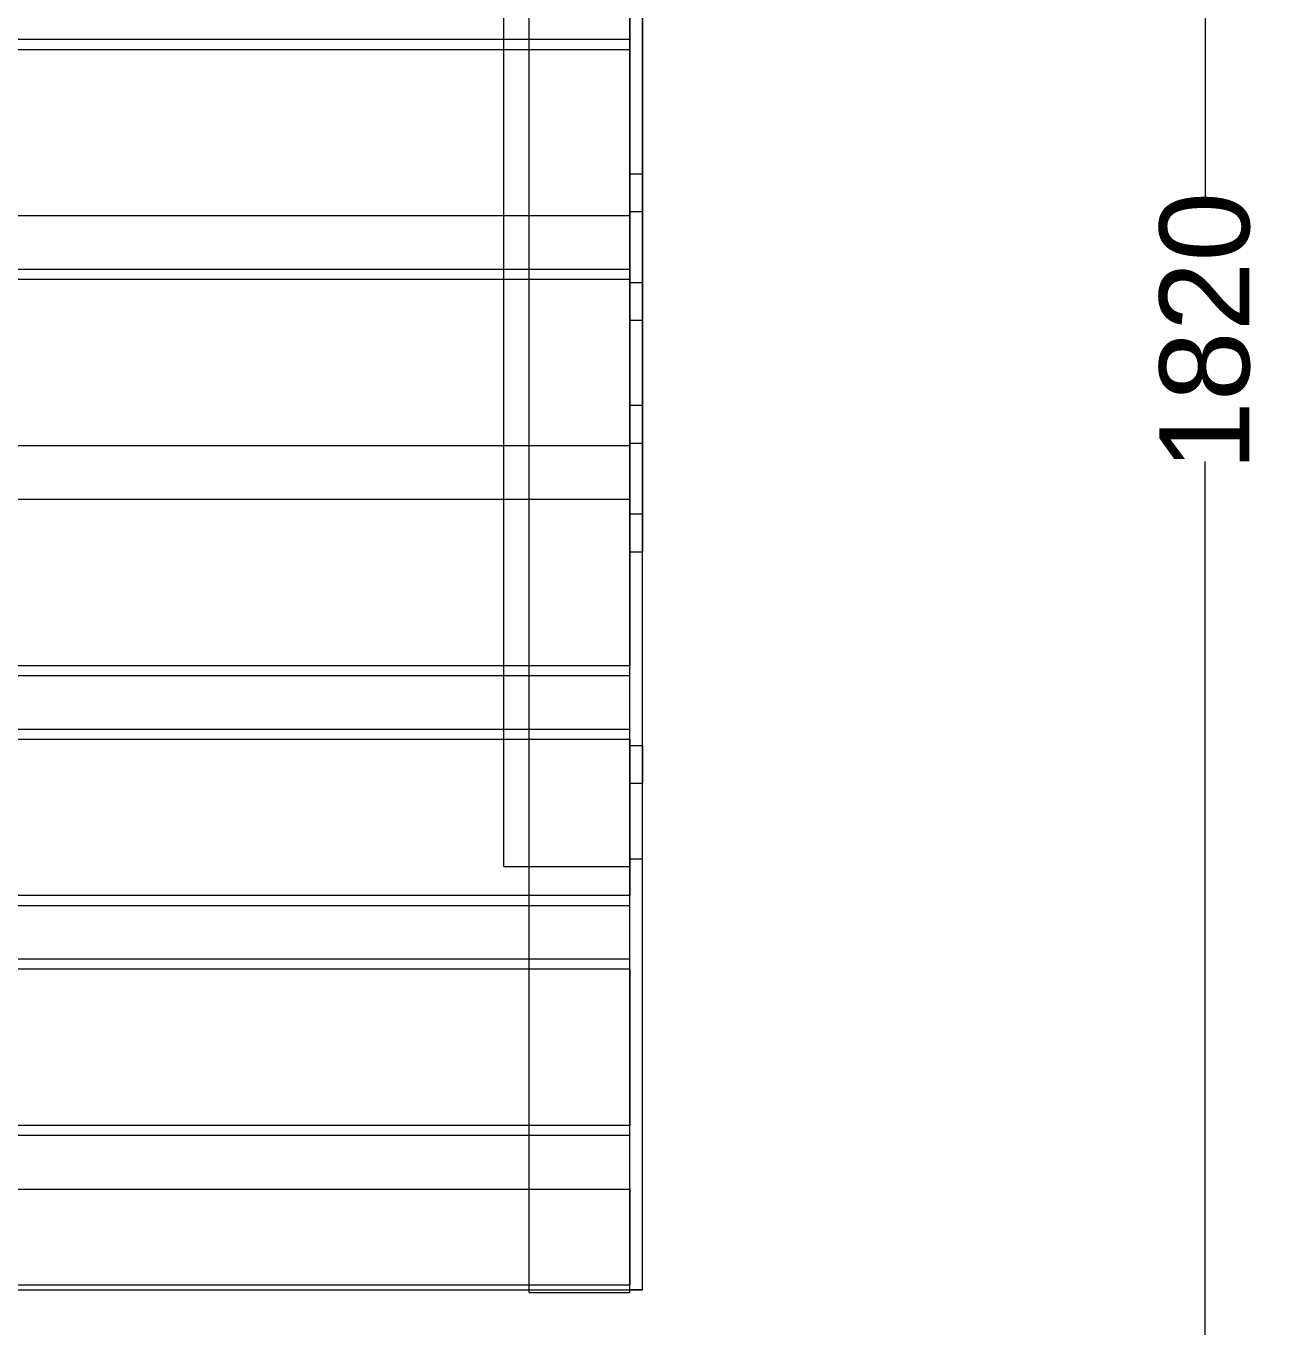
# Model space of a CAD drawing. Header units: millimetres. Extents: x 27531 to 32481, y 14140 to 19587.
# Drawn here: x 29251 to 29733, y 17550 to 18057 of the extents above; entities that cross this region are included whole.
import ezdxf

# ---------------------------------------------------------------- set-up
doc = ezdxf.new("R2010")
doc.units = ezdxf.units.MM
doc.header["$LTSCALE"] = 3
doc.layers.add('Warstwa 1', color=7, linetype='Continuous')
doc.styles.get("Standard").update_dxf_attribs({"font": 'arial.ttf'})
doc.dimstyles.new('MATEUSZ', dxfattribs={"dimtxt": 35, "dimasz": 16, "dimexe": 0.18, "dimexo": 0.0625, "dimgap": 0.09, "dimtad": 0, "dimdec": 0, "dimdsep": 46, "dimtxsty": 'Standard', "dimblk": 'DOT', "dimcen": 0.09, "dimse1": 1, "dimse2": 1, "dimadec": 0, "dimazin": 0, "dimtfac": 1, "dimtdec": 0, "dimtofl": 0, "dimtmove": 0, "dimatfit": 3, "dimfxl": 1, "dimtolj": 1, "dimtzin": 0, "dimlwd": 9, "dimlwe": 9, "dimarcsym": 0})

# ---------------------------------------------------------------- blocks, each defined once
blk = doc.blocks.new('_Dot')
at = {"color": 0, "linetype": 'ByBlock', "lineweight": -2}
blk.add_line((-0.5, 0), (-1, 0), dxfattribs=at)
at = {"color": 0, "linetype": 'ByBlock', "const_width": 0.5}
blk.add_lwpolyline([(-0.25, 0, 1), (0.25, 0, 1)], format="xyb", close=True, dxfattribs=at)
blk = doc.blocks.new('*D30')
at = {"color": 0, "lineweight": 9, "transparency": 16777216}
for p, q in [((29709.87, 18822.4), (29709.87, 17988.47)), ((29709.87, 17034.4), (29709.87, 17887.18))]:
    blk.add_line(p, q, dxfattribs=at)
at = {"layer": 'Defpoints', "color": 0, "transparency": 16777216}
for p in [(29437.32, 18838.4), (29709.87, 18838.4), (29437.32, 17018.4)]:
    blk.add_point(p, dxfattribs=at)
at = {"color": 0, "lineweight": 9, "transparency": 16777216, "xscale": 16, "yscale": 16, "zscale": 16}
for p, rotation in [((29709.87, 18838.4), 90), ((29709.87, 17018.4), 270)]:
    blk.add_blockref('_Dot', p, dxfattribs=dict(at, rotation=rotation))
at = {"color": 0, "transparency": 16777216, "insert": (29709.87, 17937.82), "char_height": 35, "attachment_point": 5, "rotation": 90}
blk.add_mtext('\\A1;1820', dxfattribs=at)
blk = doc.blocks.new('vfds')
at = {"layer": 'Warstwa 1', "color": 7, "lineweight": 18}
for points in [[(-14228.97, 34834.99), (-14228.97, 35561.61)], [(-14224.06, 34834.99), (-14224.06, 35561.61)], [(-14268.25, 34834), (-14268.25, 35560.63)], [(-14268.25, 34834), (-14268.25, 35560.63)], [(-14228.97, 34834), (-14228.97, 35560.63)], [(-14228.97, 34834), (-14228.97, 35560.63)], [(-14278.07, 34999.95), (-14278.07, 35392.72)], [(-14278.07, 34999.95), (-14278.07, 35392.72)], [(-14228.97, 34999.95), (-14228.97, 35392.72)], [(-14228.97, 34999.95), (-14228.97, 35392.72)], [(-14228.97, 35002.85), (-14228.97, 35392.72)], [(-14224.06, 35002.85), (-14224.06, 35392.72)], [(-14228.97, 35322.27), (-15800.05, 35322.27)], [(-14228.97, 35318.34), (-15800.05, 35318.34)], [(-14228.97, 35253.53), (-14228.97, 35322.27)], [(-14228.97, 35322.27), (-14228.97, 35322.27)], [(-14228.97, 35318.34), (-14228.97, 35253.53)], [(-14228.97, 35269.98), (-14224.06, 35269.98)], [(-14228.97, 35269.98), (-14224.06, 35269.98)], [(-14228.97, 35269.98), (-14224.06, 35269.98)], [(-14228.97, 35269.98), (-14224.06, 35269.98)], [(-14228.97, 35255.25), (-14224.06, 35255.25)], [(-14228.97, 35255.25), (-14224.06, 35255.25)], [(-14228.97, 35255.25), (-14224.06, 35255.25)], [(-14228.97, 35255.25), (-14224.06, 35255.25)], [(-14228.97, 35255.25), (-14224.06, 35255.25)], [(-14228.97, 35255.25), (-14224.06, 35255.25)], [(-14228.97, 35255.25), (-14224.06, 35255.25)], [(-14228.97, 35255.25), (-14224.06, 35255.25)], [(-14228.97, 35253.53), (-14228.97, 35253.53)], [(-14228.97, 35232.67), (-15800.05, 35232.67)], [(-14228.97, 35232.67), (-15800.05, 35232.67)], [(-14228.97, 35232.67), (-14228.97, 35232.67)], [(-14228.97, 35228.74), (-15800.05, 35228.74)], [(-14228.97, 35228.74), (-15800.05, 35228.74)], [(-14228.97, 35163.93), (-14228.97, 35228.74)], [(-14228.97, 35228.74), (-14228.97, 35163.93)], [(-14228.97, 35227.65), (-14224.06, 35227.65)], [(-14228.97, 35227.65), (-14224.06, 35227.65)], [(-14228.97, 35212.92), (-14224.06, 35212.92)], [(-14228.97, 35179.75), (-14224.06, 35179.75)], [(-14228.97, 35165.02), (-14224.06, 35165.02)], [(-14228.97, 35165.02), (-14224.06, 35165.02)], [(-14228.97, 35163.93), (-14228.97, 35163.93)], [(-14228.97, 35143.06), (-14228.97, 35143.06)], [(-14228.97, 35143.06), (-14228.97, 35078.26)], [(-14228.97, 35074.33), (-14228.97, 35143.06)], [(-14228.97, 35137.42), (-14224.06, 35137.42)], [(-14228.97, 35137.42), (-14224.06, 35137.42)], [(-14228.97, 35137.42), (-14224.06, 35137.42)], [(-14228.97, 35137.42), (-14224.06, 35137.42)], [(-14228.97, 35137.42), (-14224.06, 35137.42)], [(-14228.97, 35137.42), (-14224.06, 35137.42)], [(-14228.97, 35137.42), (-14224.06, 35137.42)], [(-14228.97, 35137.42), (-14224.06, 35137.42)], [(-14228.97, 35122.69), (-14224.06, 35122.69)], [(-14228.97, 35122.69), (-14224.06, 35122.69)], [(-14228.97, 35122.69), (-14224.06, 35122.69)], [(-14228.97, 35122.69), (-14224.06, 35122.69)], [(-14228.97, 35078.26), (-15800.05, 35078.26)], [(-14228.97, 35074.33), (-15800.05, 35074.33)], [(-14228.97, 35074.33), (-14228.97, 35074.33)], [(-14228.97, 35053.46), (-15800.05, 35053.46)], [(-14228.97, 35049.54), (-15800.05, 35049.54)], [(-14228.97, 35053.46), (-14228.97, 35053.46)], [(-14228.97, 34984.73), (-14228.97, 35053.46)], [(-14228.97, 35049.54), (-14228.97, 34988.66)], [(-14228.97, 35047.19), (-14224.06, 35047.19)], [(-14228.97, 35047.19), (-14224.06, 35047.19)], [(-14228.97, 35032.46), (-14224.06, 35032.46)], [(-14278.07, 34999.95), (-14228.97, 34999.95)], [(-14278.07, 34999.95), (-14228.97, 34999.95)], [(-14278.07, 34999.95), (-14278.07, 34999.95)], [(-14228.97, 34999.95), (-14228.97, 34999.95)], [(-14228.97, 34988.66), (-15800.05, 34988.66)], [(-14228.97, 34984.73), (-15800.05, 34984.73)], [(-14228.97, 34984.73), (-14228.97, 34984.73)], [(-14228.97, 34963.86), (-15800.05, 34963.86)], [(-14228.97, 34895.13), (-14228.97, 34963.86)], [(-14228.97, 34963.86), (-14228.97, 34963.86)], [(-14228.97, 34959.94), (-15800.05, 34959.94)], [(-14228.97, 34959.94), (-14228.97, 34899.06)], [(-14228.97, 34899.06), (-15800.05, 34899.06)], [(-14228.97, 34895.13), (-15800.05, 34895.13)], [(-14228.97, 34895.13), (-14228.97, 34895.13)], [(-14228.97, 34834.99), (-14228.97, 34874.26)], [(-14228.97, 34874.26), (-14228.97, 34836.95)], [(-14228.97, 34874.26), (-14228.97, 34874.26)], [(-15800.05, 34836.95), (-14228.97, 34836.95)], [(-14228.97, 34834.99), (-14228.97, 34836.95)], [(-15800.05, 34834.99), (-14228.97, 34834.99)], [(-14268.25, 34834), (-14268.25, 34834)], [(-14268.25, 34834), (-14228.97, 34834)], [(-14268.25, 34834), (-14228.97, 34834)], [(-14228.97, 34834.99), (-14224.06, 34834.99)], [(-14228.97, 34834.99), (-14228.97, 34834.99)], [(-14228.97, 34834.99), (-14228.97, 34834.99)], [(-14228.97, 34834), (-14228.97, 34834)], [(-14224.06, 34834.99), (-14224.06, 34834.99)]]:
    blk.add_lwpolyline(points, dxfattribs=at)
for points in [[(-14228.97, 35345.48), (-14228.97, 35306.21), (-14228.97, 35266.93), (-14228.97, 35227.65)], [(-14228.97, 35345.48), (-14228.97, 35306.21), (-14228.97, 35266.93), (-14228.97, 35227.65)], [(-14224.06, 35345.48), (-14224.06, 35306.21), (-14224.06, 35266.93), (-14224.06, 35227.65)], [(-14224.06, 35345.48), (-14224.06, 35306.21), (-14224.06, 35266.93), (-14224.06, 35227.65)], [(-14228.97, 35322.27), (-14752.66, 35322.27), (-15276.36, 35322.27), (-15800.05, 35322.27)], [(-14228.97, 35253.53), (-14752.66, 35253.53), (-15276.36, 35253.53), (-15800.05, 35253.53)], [(-14228.97, 35253.53), (-14752.66, 35253.53), (-15276.36, 35253.53), (-15800.05, 35253.53)], [(-14228.97, 35137.42), (-14228.97, 35176.7), (-14228.97, 35215.97), (-14228.97, 35255.25)], [(-14228.97, 35137.42), (-14228.97, 35176.7), (-14228.97, 35215.97), (-14228.97, 35255.25)], [(-14228.97, 35137.42), (-14228.97, 35176.7), (-14228.97, 35215.97), (-14228.97, 35255.25)], [(-14228.97, 35137.42), (-14228.97, 35176.7), (-14228.97, 35215.97), (-14228.97, 35255.25)], [(-14228.97, 35255.25), (-14228.97, 35215.97), (-14228.97, 35176.7), (-14228.97, 35137.42)], [(-14228.97, 35255.25), (-14228.97, 35215.97), (-14228.97, 35176.7), (-14228.97, 35137.42)], [(-14228.97, 35255.25), (-14228.97, 35215.97), (-14228.97, 35176.7), (-14228.97, 35137.42)], [(-14228.97, 35255.25), (-14228.97, 35215.97), (-14228.97, 35176.7), (-14228.97, 35137.42)], [(-14224.06, 35137.42), (-14224.06, 35176.7), (-14224.06, 35215.97), (-14224.06, 35255.25)], [(-14224.06, 35137.42), (-14224.06, 35176.7), (-14224.06, 35215.97), (-14224.06, 35255.25)], [(-14224.06, 35137.42), (-14224.06, 35176.7), (-14224.06, 35215.97), (-14224.06, 35255.25)], [(-14224.06, 35137.42), (-14224.06, 35176.7), (-14224.06, 35215.97), (-14224.06, 35255.25)], [(-14224.06, 35255.25), (-14224.06, 35215.97), (-14224.06, 35176.7), (-14224.06, 35137.42)], [(-14224.06, 35255.25), (-14224.06, 35215.97), (-14224.06, 35176.7), (-14224.06, 35137.42)], [(-14224.06, 35255.25), (-14224.06, 35215.97), (-14224.06, 35176.7), (-14224.06, 35137.42)], [(-14224.06, 35255.25), (-14224.06, 35215.97), (-14224.06, 35176.7), (-14224.06, 35137.42)], [(-14228.97, 35163.93), (-14752.66, 35163.93), (-15276.36, 35163.93), (-15800.05, 35163.93)], [(-14228.97, 35163.93), (-14752.66, 35163.93), (-15276.36, 35163.93), (-15800.05, 35163.93)], [(-14228.97, 35047.19), (-14228.97, 35086.46), (-14228.97, 35125.74), (-14228.97, 35165.02)], [(-14228.97, 35047.19), (-14228.97, 35086.46), (-14228.97, 35125.74), (-14228.97, 35165.02)], [(-14224.06, 35047.19), (-14224.06, 35086.46), (-14224.06, 35125.74), (-14224.06, 35165.02)], [(-14224.06, 35047.19), (-14224.06, 35086.46), (-14224.06, 35125.74), (-14224.06, 35165.02)], [(-14228.97, 35143.06), (-14752.66, 35143.06), (-15276.36, 35143.06), (-15800.05, 35143.06)], [(-14228.97, 35143.06), (-14752.66, 35143.06), (-15276.36, 35143.06), (-15800.05, 35143.06)], [(-14228.97, 35074.33), (-14752.66, 35074.33), (-15276.36, 35074.33), (-15800.05, 35074.33)], [(-14228.97, 35053.46), (-14752.66, 35053.46), (-15276.36, 35053.46), (-15800.05, 35053.46)], [(-14224.06, 35002.85), (-14225.7, 35002.85), (-14227.33, 35002.85), (-14228.97, 35002.85)], [(-14228.97, 34984.73), (-14752.66, 34984.73), (-15276.36, 34984.73), (-15800.05, 34984.73)], [(-14228.97, 34963.86), (-14752.66, 34963.86), (-15276.36, 34963.86), (-15800.05, 34963.86)], [(-14228.97, 34895.13), (-14752.66, 34895.13), (-15276.36, 34895.13), (-15800.05, 34895.13)], [(-15800.05, 34874.26), (-15276.36, 34874.26), (-14752.66, 34874.26), (-14228.97, 34874.26)], [(-15800.05, 34874.26), (-15276.36, 34874.26), (-14752.66, 34874.26), (-14228.97, 34874.26)], [(-15800.05, 34834.99), (-15276.36, 34834.99), (-14752.66, 34834.99), (-14228.97, 34834.99)], [(-14224.06, 34834.99), (-14225.7, 34834.99), (-14227.33, 34834.99), (-14228.97, 34834.99)]]:
    blk.add_open_spline(points, degree=3, dxfattribs=at)
for points, knots in [([(-14228.97, 35318.34), (-14228.97, 35318.77), (-14228.97, 35319.27), (-14228.97, 35319.67), (-14228.97, 35320.08), (-14228.97, 35320.5), (-14228.97, 35320.83), (-14228.97, 35321.17), (-14228.97, 35321.47), (-14228.97, 35321.69), (-14228.97, 35321.93), (-14228.97, 35322.08), (-14228.97, 35322.18), (-14228.97, 35322.24), (-14228.97, 35322.27), (-14228.97, 35322.27)], [0, 0, 0, 0, 1, 1, 1, 2, 2, 2, 3, 3, 3, 4, 4, 4, 5, 5, 5, 5]), ([(-14228.97, 35269.98), (-14228.97, 35269.98), (-14228.97, 35269.82), (-14228.97, 35269.52), (-14228.97, 35269.21), (-14228.97, 35268.8), (-14228.97, 35268.2), (-14228.97, 35267.8), (-14228.97, 35267.4), (-14228.97, 35266.89), (-14228.97, 35266.37), (-14228.97, 35265.89), (-14228.97, 35265.27), (-14228.97, 35264.66), (-14228.97, 35264.09), (-14228.97, 35263.4), (-14228.97, 35262.72), (-14228.97, 35262.08), (-14228.97, 35261.33), (-14228.97, 35260.59), (-14228.97, 35259.88), (-14228.97, 35259.1), (-14228.97, 35258.33), (-14228.97, 35257.58), (-14228.97, 35256.78), (-14228.97, 35256.27), (-14228.97, 35255.77), (-14228.97, 35255.25)], [0, 0, 0, 0, 1, 1, 1, 2, 2, 2, 3, 3, 3, 4, 4, 4, 5, 5, 5, 6, 6, 6, 7, 7, 7, 8, 8, 8, 9, 9, 9, 9]), ([(-14228.97, 35255.25), (-14228.97, 35256.48), (-14228.97, 35257.7), (-14228.97, 35258.89), (-14228.97, 35260.05), (-14228.97, 35261.22), (-14228.97, 35262.27), (-14228.97, 35263.29), (-14228.97, 35264.35), (-14228.97, 35265.21), (-14228.97, 35265.77), (-14228.97, 35266.35), (-14228.97, 35266.83), (-14228.97, 35267.3), (-14228.97, 35267.77), (-14228.97, 35268.14), (-14228.97, 35268.51), (-14228.97, 35268.86), (-14228.97, 35269.12), (-14228.97, 35269.37), (-14228.97, 35269.59), (-14228.97, 35269.73), (-14228.97, 35269.89), (-14228.97, 35269.98), (-14228.97, 35269.98)], [0, 0, 0, 0, 1, 1, 1, 2, 2, 2, 3, 3, 3, 4, 4, 4, 5, 5, 5, 6, 6, 6, 7, 7, 7, 8, 8, 8, 8]), ([(-14228.97, 35269.98), (-14228.97, 35269.98), (-14228.97, 35269.82), (-14228.97, 35269.52), (-14228.97, 35269.22), (-14228.97, 35268.79), (-14228.97, 35268.2), (-14228.97, 35267.6), (-14228.97, 35266.95), (-14228.97, 35266.1), (-14228.97, 35265.26), (-14228.97, 35264.42), (-14228.97, 35263.38), (-14228.97, 35262.35), (-14228.97, 35261.36), (-14228.97, 35260.2), (-14228.97, 35259.07), (-14228.97, 35257.96), (-14228.97, 35256.76), (-14228.97, 35256.26), (-14228.97, 35255.76), (-14228.97, 35255.25)], [0, 0, 0, 0, 1, 1, 1, 2, 2, 2, 3, 3, 3, 4, 4, 4, 5, 5, 5, 6, 6, 6, 7, 7, 7, 7]), ([(-14228.97, 35255.25), (-14228.97, 35256.48), (-14228.97, 35257.7), (-14228.97, 35258.89), (-14228.97, 35260.05), (-14228.97, 35261.22), (-14228.97, 35262.27), (-14228.97, 35263.31), (-14228.97, 35264.34), (-14228.97, 35265.21), (-14228.97, 35266.06), (-14228.97, 35266.89), (-14228.97, 35267.53), (-14228.97, 35268.16), (-14228.97, 35268.74), (-14228.97, 35269.12), (-14228.97, 35269.5), (-14228.97, 35269.78), (-14228.97, 35269.9), (-14228.97, 35269.95), (-14228.97, 35269.98), (-14228.97, 35269.98)], [0, 0, 0, 0, 1, 1, 1, 2, 2, 2, 3, 3, 3, 4, 4, 4, 5, 5, 5, 6, 6, 6, 7, 7, 7, 7]), ([(-14228.97, 35255.25), (-14228.97, 35256.46), (-14228.97, 35257.72), (-14228.97, 35258.89), (-14228.97, 35260.04), (-14228.97, 35261.23), (-14228.97, 35262.28), (-14228.97, 35263.3), (-14228.97, 35264.35), (-14228.97, 35265.21), (-14228.97, 35266.06), (-14228.97, 35266.9), (-14228.97, 35267.54), (-14228.97, 35268.17), (-14228.97, 35268.74), (-14228.97, 35269.12), (-14228.97, 35269.52), (-14228.97, 35269.78), (-14228.97, 35269.9), (-14228.97, 35269.95), (-14228.97, 35269.98), (-14228.97, 35269.98)], [0, 0, 0, 0, 1, 1, 1, 2, 2, 2, 3, 3, 3, 4, 4, 4, 5, 5, 5, 6, 6, 6, 7, 7, 7, 7]), ([(-14228.97, 35269.98), (-14228.97, 35269.98), (-14228.97, 35269.83), (-14228.97, 35269.52), (-14228.97, 35269.21), (-14228.97, 35268.79), (-14228.97, 35268.2), (-14228.97, 35267.61), (-14228.97, 35266.94), (-14228.97, 35266.1), (-14228.97, 35265.27), (-14228.97, 35264.39), (-14228.97, 35263.37), (-14228.97, 35262.37), (-14228.97, 35261.33), (-14228.97, 35260.19), (-14228.97, 35259.08), (-14228.97, 35257.92), (-14228.97, 35256.75), (-14228.97, 35256.25), (-14228.97, 35255.75), (-14228.97, 35255.25)], [0, 0, 0, 0, 1, 1, 1, 2, 2, 2, 3, 3, 3, 4, 4, 4, 5, 5, 5, 6, 6, 6, 7, 7, 7, 7]), ([(-14228.97, 35255.25), (-14228.97, 35256.46), (-14228.97, 35257.71), (-14228.97, 35258.89), (-14228.97, 35260.05), (-14228.97, 35261.22), (-14228.97, 35262.27), (-14228.97, 35263.32), (-14228.97, 35264.34), (-14228.97, 35265.21), (-14228.97, 35266.08), (-14228.97, 35266.88), (-14228.97, 35267.54), (-14228.97, 35268.19), (-14228.97, 35268.73), (-14228.97, 35269.12), (-14228.97, 35269.52), (-14228.97, 35269.78), (-14228.97, 35269.9), (-14228.97, 35269.95), (-14228.97, 35269.98), (-14228.97, 35269.98)], [0, 0, 0, 0, 1, 1, 1, 2, 2, 2, 3, 3, 3, 4, 4, 4, 5, 5, 5, 6, 6, 6, 7, 7, 7, 7]), ([(-14228.97, 35269.98), (-14228.97, 35269.98), (-14228.97, 35269.83), (-14228.97, 35269.52), (-14228.97, 35269.22), (-14228.97, 35268.78), (-14228.97, 35268.2), (-14228.97, 35267.62), (-14228.97, 35266.92), (-14228.97, 35266.1), (-14228.97, 35265.29), (-14228.97, 35264.38), (-14228.97, 35263.37), (-14228.97, 35262.38), (-14228.97, 35261.31), (-14228.97, 35260.19), (-14228.97, 35259.09), (-14228.97, 35257.92), (-14228.97, 35256.75), (-14228.97, 35256.25), (-14228.97, 35255.75), (-14228.97, 35255.25)], [0, 0, 0, 0, 1, 1, 1, 2, 2, 2, 3, 3, 3, 4, 4, 4, 5, 5, 5, 6, 6, 6, 7, 7, 7, 7]), ([(-14224.06, 35269.98), (-14224.06, 35269.98), (-14224.06, 35269.82), (-14224.06, 35269.52), (-14224.06, 35269.21), (-14224.06, 35268.8), (-14224.06, 35268.2), (-14224.06, 35267.8), (-14224.06, 35267.4), (-14224.06, 35266.89), (-14224.06, 35266.37), (-14224.06, 35265.89), (-14224.06, 35265.27), (-14224.06, 35264.66), (-14224.06, 35264.09), (-14224.06, 35263.4), (-14224.06, 35262.72), (-14224.06, 35262.08), (-14224.06, 35261.33), (-14224.06, 35260.59), (-14224.06, 35259.88), (-14224.06, 35259.1), (-14224.06, 35258.33), (-14224.06, 35257.58), (-14224.06, 35256.78), (-14224.06, 35256.27), (-14224.06, 35255.77), (-14224.06, 35255.25)], [0, 0, 0, 0, 1, 1, 1, 2, 2, 2, 3, 3, 3, 4, 4, 4, 5, 5, 5, 6, 6, 6, 7, 7, 7, 8, 8, 8, 9, 9, 9, 9]), ([(-14224.06, 35255.25), (-14224.06, 35256.48), (-14224.06, 35257.7), (-14224.06, 35258.89), (-14224.06, 35260.05), (-14224.06, 35261.22), (-14224.06, 35262.27), (-14224.06, 35263.29), (-14224.06, 35264.35), (-14224.06, 35265.21), (-14224.06, 35265.77), (-14224.06, 35266.35), (-14224.06, 35266.83), (-14224.06, 35267.3), (-14224.06, 35267.77), (-14224.06, 35268.14), (-14224.06, 35268.51), (-14224.06, 35268.86), (-14224.06, 35269.12), (-14224.06, 35269.37), (-14224.06, 35269.59), (-14224.06, 35269.73), (-14224.06, 35269.89), (-14224.06, 35269.98), (-14224.06, 35269.98)], [0, 0, 0, 0, 1, 1, 1, 2, 2, 2, 3, 3, 3, 4, 4, 4, 5, 5, 5, 6, 6, 6, 7, 7, 7, 8, 8, 8, 8]), ([(-14224.06, 35269.98), (-14224.06, 35269.98), (-14224.06, 35269.82), (-14224.06, 35269.52), (-14224.06, 35269.22), (-14224.06, 35268.79), (-14224.06, 35268.2), (-14224.06, 35267.6), (-14224.06, 35266.95), (-14224.06, 35266.1), (-14224.06, 35265.26), (-14224.06, 35264.42), (-14224.06, 35263.38), (-14224.06, 35262.35), (-14224.06, 35261.36), (-14224.06, 35260.2), (-14224.06, 35259.07), (-14224.06, 35257.96), (-14224.06, 35256.76), (-14224.06, 35256.26), (-14224.06, 35255.76), (-14224.06, 35255.25)], [0, 0, 0, 0, 1, 1, 1, 2, 2, 2, 3, 3, 3, 4, 4, 4, 5, 5, 5, 6, 6, 6, 7, 7, 7, 7]), ([(-14224.06, 35255.25), (-14224.06, 35256.48), (-14224.06, 35257.7), (-14224.06, 35258.89), (-14224.06, 35260.05), (-14224.06, 35261.22), (-14224.06, 35262.27), (-14224.06, 35263.31), (-14224.06, 35264.34), (-14224.06, 35265.21), (-14224.06, 35266.06), (-14224.06, 35266.89), (-14224.06, 35267.53), (-14224.06, 35268.16), (-14224.06, 35268.74), (-14224.06, 35269.12), (-14224.06, 35269.5), (-14224.06, 35269.78), (-14224.06, 35269.9), (-14224.06, 35269.95), (-14224.06, 35269.98), (-14224.06, 35269.98)], [0, 0, 0, 0, 1, 1, 1, 2, 2, 2, 3, 3, 3, 4, 4, 4, 5, 5, 5, 6, 6, 6, 7, 7, 7, 7]), ([(-14224.06, 35255.25), (-14224.06, 35256.46), (-14224.06, 35257.72), (-14224.06, 35258.89), (-14224.06, 35260.04), (-14224.06, 35261.23), (-14224.06, 35262.28), (-14224.06, 35263.3), (-14224.06, 35264.35), (-14224.06, 35265.21), (-14224.06, 35266.06), (-14224.06, 35266.9), (-14224.06, 35267.54), (-14224.06, 35268.17), (-14224.06, 35268.74), (-14224.06, 35269.12), (-14224.06, 35269.52), (-14224.06, 35269.78), (-14224.06, 35269.9), (-14224.06, 35269.95), (-14224.06, 35269.98), (-14224.06, 35269.98)], [0, 0, 0, 0, 1, 1, 1, 2, 2, 2, 3, 3, 3, 4, 4, 4, 5, 5, 5, 6, 6, 6, 7, 7, 7, 7]), ([(-14224.06, 35269.98), (-14224.06, 35269.98), (-14224.06, 35269.83), (-14224.06, 35269.52), (-14224.06, 35269.21), (-14224.06, 35268.79), (-14224.06, 35268.2), (-14224.06, 35267.61), (-14224.06, 35266.94), (-14224.06, 35266.1), (-14224.06, 35265.27), (-14224.06, 35264.39), (-14224.06, 35263.37), (-14224.06, 35262.37), (-14224.06, 35261.33), (-14224.06, 35260.19), (-14224.06, 35259.08), (-14224.06, 35257.92), (-14224.06, 35256.75), (-14224.06, 35256.25), (-14224.06, 35255.75), (-14224.06, 35255.25)], [0, 0, 0, 0, 1, 1, 1, 2, 2, 2, 3, 3, 3, 4, 4, 4, 5, 5, 5, 6, 6, 6, 7, 7, 7, 7]), ([(-14224.06, 35255.25), (-14224.06, 35256.46), (-14224.06, 35257.71), (-14224.06, 35258.89), (-14224.06, 35260.05), (-14224.06, 35261.22), (-14224.06, 35262.27), (-14224.06, 35263.32), (-14224.06, 35264.34), (-14224.06, 35265.21), (-14224.06, 35266.08), (-14224.06, 35266.88), (-14224.06, 35267.54), (-14224.06, 35268.19), (-14224.06, 35268.73), (-14224.06, 35269.12), (-14224.06, 35269.52), (-14224.06, 35269.78), (-14224.06, 35269.9), (-14224.06, 35269.95), (-14224.06, 35269.98), (-14224.06, 35269.98)], [0, 0, 0, 0, 1, 1, 1, 2, 2, 2, 3, 3, 3, 4, 4, 4, 5, 5, 5, 6, 6, 6, 7, 7, 7, 7]), ([(-14224.06, 35269.98), (-14224.06, 35269.98), (-14224.06, 35269.83), (-14224.06, 35269.52), (-14224.06, 35269.22), (-14224.06, 35268.78), (-14224.06, 35268.2), (-14224.06, 35267.62), (-14224.06, 35266.92), (-14224.06, 35266.1), (-14224.06, 35265.29), (-14224.06, 35264.38), (-14224.06, 35263.37), (-14224.06, 35262.38), (-14224.06, 35261.31), (-14224.06, 35260.19), (-14224.06, 35259.09), (-14224.06, 35257.92), (-14224.06, 35256.75), (-14224.06, 35256.25), (-14224.06, 35255.75), (-14224.06, 35255.25)], [0, 0, 0, 0, 1, 1, 1, 2, 2, 2, 3, 3, 3, 4, 4, 4, 5, 5, 5, 6, 6, 6, 7, 7, 7, 7]), ([(-14228.97, 35228.74), (-14228.97, 35229.17), (-14228.97, 35229.67), (-14228.97, 35230.07), (-14228.97, 35230.48), (-14228.97, 35230.9), (-14228.97, 35231.23), (-14228.97, 35231.57), (-14228.97, 35231.87), (-14228.97, 35232.09), (-14228.97, 35232.33), (-14228.97, 35232.48), (-14228.97, 35232.58), (-14228.97, 35232.64), (-14228.97, 35232.67), (-14228.97, 35232.67)], [0, 0, 0, 0, 1, 1, 1, 2, 2, 2, 3, 3, 3, 4, 4, 4, 5, 5, 5, 5]), ([(-14228.97, 35232.67), (-14228.97, 35232.67), (-14228.97, 35232.58), (-14228.97, 35232.43), (-14228.97, 35232.28), (-14228.97, 35232.05), (-14228.97, 35231.77), (-14228.97, 35231.49), (-14228.97, 35231.15), (-14228.97, 35230.78), (-14228.97, 35230.39), (-14228.97, 35230.01), (-14228.97, 35229.57), (-14228.97, 35229.29), (-14228.97, 35229.03), (-14228.97, 35228.74)], [0, 0, 0, 0, 1, 1, 1, 2, 2, 2, 3, 3, 3, 4, 4, 4, 5, 5, 5, 5]), ([(-14228.97, 35212.92), (-14228.97, 35212.92), (-14228.97, 35213.08), (-14228.97, 35213.38), (-14228.97, 35213.68), (-14228.97, 35214.12), (-14228.97, 35214.71), (-14228.97, 35215.29), (-14228.97, 35215.97), (-14228.97, 35216.8), (-14228.97, 35217.62), (-14228.97, 35218.51), (-14228.97, 35219.52), (-14228.97, 35220.52), (-14228.97, 35221.57), (-14228.97, 35222.7), (-14228.97, 35223.81), (-14228.97, 35224.96), (-14228.97, 35226.14), (-14228.97, 35226.64), (-14228.97, 35227.15), (-14228.97, 35227.65)], [0, 0, 0, 0, 1, 1, 1, 2, 2, 2, 3, 3, 3, 4, 4, 4, 5, 5, 5, 6, 6, 6, 7, 7, 7, 7]), ([(-14228.97, 35227.65), (-14228.97, 35226.43), (-14228.97, 35225.19), (-14228.97, 35224.01), (-14228.97, 35222.85), (-14228.97, 35221.68), (-14228.97, 35220.63), (-14228.97, 35219.59), (-14228.97, 35218.57), (-14228.97, 35217.69), (-14228.97, 35216.83), (-14228.97, 35216.02), (-14228.97, 35215.37), (-14228.97, 35214.73), (-14228.97, 35214.17), (-14228.97, 35213.78), (-14228.97, 35213.39), (-14228.97, 35213.12), (-14228.97, 35213), (-14228.97, 35212.95), (-14228.97, 35212.92), (-14228.97, 35212.92)], [0, 0, 0, 0, 1, 1, 1, 2, 2, 2, 3, 3, 3, 4, 4, 4, 5, 5, 5, 6, 6, 6, 7, 7, 7, 7]), ([(-14224.06, 35212.92), (-14224.06, 35212.92), (-14224.06, 35213.08), (-14224.06, 35213.38), (-14224.06, 35213.68), (-14224.06, 35214.12), (-14224.06, 35214.71), (-14224.06, 35215.29), (-14224.06, 35215.97), (-14224.06, 35216.8), (-14224.06, 35217.62), (-14224.06, 35218.51), (-14224.06, 35219.52), (-14224.06, 35220.52), (-14224.06, 35221.57), (-14224.06, 35222.7), (-14224.06, 35223.81), (-14224.06, 35224.96), (-14224.06, 35226.14), (-14224.06, 35226.64), (-14224.06, 35227.15), (-14224.06, 35227.65)], [0, 0, 0, 0, 1, 1, 1, 2, 2, 2, 3, 3, 3, 4, 4, 4, 5, 5, 5, 6, 6, 6, 7, 7, 7, 7]), ([(-14224.06, 35227.65), (-14224.06, 35226.43), (-14224.06, 35225.19), (-14224.06, 35224.01), (-14224.06, 35222.85), (-14224.06, 35221.68), (-14224.06, 35220.63), (-14224.06, 35219.59), (-14224.06, 35218.57), (-14224.06, 35217.69), (-14224.06, 35216.83), (-14224.06, 35216.02), (-14224.06, 35215.37), (-14224.06, 35214.73), (-14224.06, 35214.17), (-14224.06, 35213.78), (-14224.06, 35213.39), (-14224.06, 35213.12), (-14224.06, 35213), (-14224.06, 35212.95), (-14224.06, 35212.92), (-14224.06, 35212.92)], [0, 0, 0, 0, 1, 1, 1, 2, 2, 2, 3, 3, 3, 4, 4, 4, 5, 5, 5, 6, 6, 6, 7, 7, 7, 7]), ([(-14228.97, 35179.75), (-14228.97, 35179.75), (-14228.97, 35179.6), (-14228.97, 35179.29), (-14228.97, 35178.97), (-14228.97, 35178.57), (-14228.97, 35177.96), (-14228.97, 35177.57), (-14228.97, 35177.16), (-14228.97, 35176.65), (-14228.97, 35176.15), (-14228.97, 35175.64), (-14228.97, 35175.04), (-14228.97, 35174.44), (-14228.97, 35173.85), (-14228.97, 35173.17), (-14228.97, 35172.49), (-14228.97, 35171.83), (-14228.97, 35171.09), (-14228.97, 35170.36), (-14228.97, 35169.64), (-14228.97, 35168.87), (-14228.97, 35168.1), (-14228.97, 35167.34), (-14228.97, 35166.55), (-14228.97, 35166.04), (-14228.97, 35165.53), (-14228.97, 35165.02)], [0, 0, 0, 0, 1, 1, 1, 2, 2, 2, 3, 3, 3, 4, 4, 4, 5, 5, 5, 6, 6, 6, 7, 7, 7, 8, 8, 8, 9, 9, 9, 9]), ([(-14228.97, 35165.02), (-14228.97, 35166.23), (-14228.97, 35167.48), (-14228.97, 35168.66), (-14228.97, 35169.8), (-14228.97, 35171), (-14228.97, 35172.04), (-14228.97, 35173.06), (-14228.97, 35174.12), (-14228.97, 35174.97), (-14228.97, 35175.54), (-14228.97, 35176.12), (-14228.97, 35176.59), (-14228.97, 35177.07), (-14228.97, 35177.54), (-14228.97, 35177.91), (-14228.97, 35178.28), (-14228.97, 35178.63), (-14228.97, 35178.88), (-14228.97, 35179.14), (-14228.97, 35179.36), (-14228.97, 35179.5), (-14228.97, 35179.66), (-14228.97, 35179.75), (-14228.97, 35179.75)], [0, 0, 0, 0, 1, 1, 1, 2, 2, 2, 3, 3, 3, 4, 4, 4, 5, 5, 5, 6, 6, 6, 7, 7, 7, 8, 8, 8, 8]), ([(-14224.06, 35179.75), (-14224.06, 35179.75), (-14224.06, 35179.6), (-14224.06, 35179.29), (-14224.06, 35178.97), (-14224.06, 35178.57), (-14224.06, 35177.96), (-14224.06, 35177.57), (-14224.06, 35177.16), (-14224.06, 35176.65), (-14224.06, 35176.15), (-14224.06, 35175.64), (-14224.06, 35175.04), (-14224.06, 35174.44), (-14224.06, 35173.85), (-14224.06, 35173.17), (-14224.06, 35172.49), (-14224.06, 35171.83), (-14224.06, 35171.09), (-14224.06, 35170.36), (-14224.06, 35169.64), (-14224.06, 35168.87), (-14224.06, 35168.1), (-14224.06, 35167.34), (-14224.06, 35166.55), (-14224.06, 35166.04), (-14224.06, 35165.53), (-14224.06, 35165.02)], [0, 0, 0, 0, 1, 1, 1, 2, 2, 2, 3, 3, 3, 4, 4, 4, 5, 5, 5, 6, 6, 6, 7, 7, 7, 8, 8, 8, 9, 9, 9, 9]), ([(-14224.06, 35165.02), (-14224.06, 35166.23), (-14224.06, 35167.48), (-14224.06, 35168.66), (-14224.06, 35169.8), (-14224.06, 35171), (-14224.06, 35172.04), (-14224.06, 35173.06), (-14224.06, 35174.12), (-14224.06, 35174.97), (-14224.06, 35175.54), (-14224.06, 35176.12), (-14224.06, 35176.59), (-14224.06, 35177.07), (-14224.06, 35177.54), (-14224.06, 35177.91), (-14224.06, 35178.28), (-14224.06, 35178.63), (-14224.06, 35178.88), (-14224.06, 35179.14), (-14224.06, 35179.36), (-14224.06, 35179.5), (-14224.06, 35179.66), (-14224.06, 35179.75), (-14224.06, 35179.75)], [0, 0, 0, 0, 1, 1, 1, 2, 2, 2, 3, 3, 3, 4, 4, 4, 5, 5, 5, 6, 6, 6, 7, 7, 7, 8, 8, 8, 8]), ([(-14228.97, 35137.42), (-14228.97, 35136.21), (-14228.97, 35134.95), (-14228.97, 35133.78), (-14228.97, 35132.65), (-14228.97, 35131.42), (-14228.97, 35130.39), (-14228.97, 35129.72), (-14228.97, 35128.99), (-14228.97, 35128.38), (-14228.97, 35127.78), (-14228.97, 35127.14), (-14228.97, 35126.62), (-14228.97, 35126.11), (-14228.97, 35125.57), (-14228.97, 35125.15), (-14228.97, 35124.73), (-14228.97, 35124.31), (-14228.97, 35124), (-14228.97, 35123.69), (-14228.97, 35123.4), (-14228.97, 35123.2), (-14228.97, 35123), (-14228.97, 35122.85), (-14228.97, 35122.77), (-14228.97, 35122.72), (-14228.97, 35122.69), (-14228.97, 35122.69)], [0, 0, 0, 0, 1, 1, 1, 2, 2, 2, 3, 3, 3, 4, 4, 4, 5, 5, 5, 6, 6, 6, 7, 7, 7, 8, 8, 8, 9, 9, 9, 9]), ([(-14228.97, 35122.69), (-14228.97, 35122.69), (-14228.97, 35122.83), (-14228.97, 35123.15), (-14228.97, 35123.35), (-14228.97, 35123.59), (-14228.97, 35123.93), (-14228.97, 35124.27), (-14228.97, 35124.62), (-14228.97, 35125.07), (-14228.97, 35125.53), (-14228.97, 35125.98), (-14228.97, 35126.54), (-14228.97, 35127.09), (-14228.97, 35127.64), (-14228.97, 35128.28), (-14228.97, 35128.92), (-14228.97, 35129.55), (-14228.97, 35130.26), (-14228.97, 35130.97), (-14228.97, 35131.66), (-14228.97, 35132.42), (-14228.97, 35133.17), (-14228.97, 35133.92), (-14228.97, 35134.7), (-14228.97, 35135.6), (-14228.97, 35136.51), (-14228.97, 35137.42)], [0, 0, 0, 0, 1, 1, 1, 2, 2, 2, 3, 3, 3, 4, 4, 4, 5, 5, 5, 6, 6, 6, 7, 7, 7, 8, 8, 8, 9, 9, 9, 9]), ([(-14228.97, 35137.42), (-14228.97, 35136.21), (-14228.97, 35134.95), (-14228.97, 35133.78), (-14228.97, 35132.64), (-14228.97, 35131.43), (-14228.97, 35130.39), (-14228.97, 35129.38), (-14228.97, 35128.31), (-14228.97, 35127.46), (-14228.97, 35126.61), (-14228.97, 35125.76), (-14228.97, 35125.13), (-14228.97, 35124.5), (-14228.97, 35123.93), (-14228.97, 35123.54), (-14228.97, 35123.16), (-14228.97, 35122.88), (-14228.97, 35122.77), (-14228.97, 35122.72), (-14228.97, 35122.69), (-14228.97, 35122.69)], [0, 0, 0, 0, 1, 1, 1, 2, 2, 2, 3, 3, 3, 4, 4, 4, 5, 5, 5, 6, 6, 6, 7, 7, 7, 7]), ([(-14228.97, 35122.69), (-14228.97, 35122.69), (-14228.97, 35122.84), (-14228.97, 35123.15), (-14228.97, 35123.46), (-14228.97, 35123.87), (-14228.97, 35124.47), (-14228.97, 35125.07), (-14228.97, 35125.72), (-14228.97, 35126.57), (-14228.97, 35127.4), (-14228.97, 35128.27), (-14228.97, 35129.29), (-14228.97, 35130.3), (-14228.97, 35131.34), (-14228.97, 35132.48), (-14228.97, 35133.6), (-14228.97, 35134.74), (-14228.97, 35135.92), (-14228.97, 35136.42), (-14228.97, 35136.92), (-14228.97, 35137.42)], [0, 0, 0, 0, 1, 1, 1, 2, 2, 2, 3, 3, 3, 4, 4, 4, 5, 5, 5, 6, 6, 6, 7, 7, 7, 7]), ([(-14228.97, 35122.69), (-14228.97, 35122.69), (-14228.97, 35122.85), (-14228.97, 35123.15), (-14228.97, 35123.45), (-14228.97, 35123.89), (-14228.97, 35124.47), (-14228.97, 35125.06), (-14228.97, 35125.73), (-14228.97, 35126.57), (-14228.97, 35127.4), (-14228.97, 35128.26), (-14228.97, 35129.29), (-14228.97, 35130.31), (-14228.97, 35131.32), (-14228.97, 35132.47), (-14228.97, 35133.6), (-14228.97, 35134.71), (-14228.97, 35135.91), (-14228.97, 35136.41), (-14228.97, 35136.91), (-14228.97, 35137.42)], [0, 0, 0, 0, 1, 1, 1, 2, 2, 2, 3, 3, 3, 4, 4, 4, 5, 5, 5, 6, 6, 6, 7, 7, 7, 7]), ([(-14228.97, 35137.42), (-14228.97, 35136.19), (-14228.97, 35134.97), (-14228.97, 35133.78), (-14228.97, 35132.61), (-14228.97, 35131.45), (-14228.97, 35130.4), (-14228.97, 35129.36), (-14228.97, 35128.33), (-14228.97, 35127.46), (-14228.97, 35126.6), (-14228.97, 35125.78), (-14228.97, 35125.14), (-14228.97, 35124.5), (-14228.97, 35123.94), (-14228.97, 35123.55), (-14228.97, 35123.16), (-14228.97, 35122.89), (-14228.97, 35122.77), (-14228.97, 35122.72), (-14228.97, 35122.69), (-14228.97, 35122.69)], [0, 0, 0, 0, 1, 1, 1, 2, 2, 2, 3, 3, 3, 4, 4, 4, 5, 5, 5, 6, 6, 6, 7, 7, 7, 7]), ([(-14228.97, 35122.69), (-14228.97, 35122.69), (-14228.97, 35122.85), (-14228.97, 35123.15), (-14228.97, 35123.45), (-14228.97, 35123.89), (-14228.97, 35124.47), (-14228.97, 35125.05), (-14228.97, 35125.75), (-14228.97, 35126.57), (-14228.97, 35127.38), (-14228.97, 35128.28), (-14228.97, 35129.29), (-14228.97, 35130.29), (-14228.97, 35131.34), (-14228.97, 35132.47), (-14228.97, 35133.59), (-14228.97, 35134.73), (-14228.97, 35135.91), (-14228.97, 35136.41), (-14228.97, 35136.91), (-14228.97, 35137.42)], [0, 0, 0, 0, 1, 1, 1, 2, 2, 2, 3, 3, 3, 4, 4, 4, 5, 5, 5, 6, 6, 6, 7, 7, 7, 7]), ([(-14228.97, 35137.42), (-14228.97, 35136.19), (-14228.97, 35134.97), (-14228.97, 35133.78), (-14228.97, 35132.6), (-14228.97, 35131.46), (-14228.97, 35130.4), (-14228.97, 35129.34), (-14228.97, 35128.34), (-14228.97, 35127.46), (-14228.97, 35126.59), (-14228.97, 35125.79), (-14228.97, 35125.14), (-14228.97, 35124.49), (-14228.97, 35123.94), (-14228.97, 35123.55), (-14228.97, 35123.16), (-14228.97, 35122.89), (-14228.97, 35122.77), (-14228.97, 35122.72), (-14228.97, 35122.69), (-14228.97, 35122.69)], [0, 0, 0, 0, 1, 1, 1, 2, 2, 2, 3, 3, 3, 4, 4, 4, 5, 5, 5, 6, 6, 6, 7, 7, 7, 7]), ([(-14224.06, 35137.42), (-14224.06, 35136.21), (-14224.06, 35134.95), (-14224.06, 35133.78), (-14224.06, 35132.65), (-14224.06, 35131.42), (-14224.06, 35130.39), (-14224.06, 35129.72), (-14224.06, 35128.99), (-14224.06, 35128.38), (-14224.06, 35127.78), (-14224.06, 35127.14), (-14224.06, 35126.62), (-14224.06, 35126.11), (-14224.06, 35125.57), (-14224.06, 35125.15), (-14224.06, 35124.73), (-14224.06, 35124.31), (-14224.06, 35124), (-14224.06, 35123.69), (-14224.06, 35123.4), (-14224.06, 35123.2), (-14224.06, 35123), (-14224.06, 35122.85), (-14224.06, 35122.77), (-14224.06, 35122.72), (-14224.06, 35122.69), (-14224.06, 35122.69)], [0, 0, 0, 0, 1, 1, 1, 2, 2, 2, 3, 3, 3, 4, 4, 4, 5, 5, 5, 6, 6, 6, 7, 7, 7, 8, 8, 8, 9, 9, 9, 9]), ([(-14224.06, 35122.69), (-14224.06, 35122.69), (-14224.06, 35122.83), (-14224.06, 35123.15), (-14224.06, 35123.35), (-14224.06, 35123.59), (-14224.06, 35123.93), (-14224.06, 35124.27), (-14224.06, 35124.62), (-14224.06, 35125.07), (-14224.06, 35125.53), (-14224.06, 35125.98), (-14224.06, 35126.54), (-14224.06, 35127.09), (-14224.06, 35127.64), (-14224.06, 35128.28), (-14224.06, 35128.92), (-14224.06, 35129.55), (-14224.06, 35130.26), (-14224.06, 35130.97), (-14224.06, 35131.66), (-14224.06, 35132.42), (-14224.06, 35133.17), (-14224.06, 35133.92), (-14224.06, 35134.7), (-14224.06, 35135.6), (-14224.06, 35136.51), (-14224.06, 35137.42)], [0, 0, 0, 0, 1, 1, 1, 2, 2, 2, 3, 3, 3, 4, 4, 4, 5, 5, 5, 6, 6, 6, 7, 7, 7, 8, 8, 8, 9, 9, 9, 9]), ([(-14224.06, 35137.42), (-14224.06, 35136.21), (-14224.06, 35134.95), (-14224.06, 35133.78), (-14224.06, 35132.64), (-14224.06, 35131.43), (-14224.06, 35130.39), (-14224.06, 35129.38), (-14224.06, 35128.31), (-14224.06, 35127.46), (-14224.06, 35126.61), (-14224.06, 35125.76), (-14224.06, 35125.13), (-14224.06, 35124.5), (-14224.06, 35123.93), (-14224.06, 35123.54), (-14224.06, 35123.16), (-14224.06, 35122.88), (-14224.06, 35122.77), (-14224.06, 35122.72), (-14224.06, 35122.69), (-14224.06, 35122.69)], [0, 0, 0, 0, 1, 1, 1, 2, 2, 2, 3, 3, 3, 4, 4, 4, 5, 5, 5, 6, 6, 6, 7, 7, 7, 7]), ([(-14224.06, 35122.69), (-14224.06, 35122.69), (-14224.06, 35122.84), (-14224.06, 35123.15), (-14224.06, 35123.46), (-14224.06, 35123.87), (-14224.06, 35124.47), (-14224.06, 35125.07), (-14224.06, 35125.72), (-14224.06, 35126.57), (-14224.06, 35127.4), (-14224.06, 35128.27), (-14224.06, 35129.29), (-14224.06, 35130.3), (-14224.06, 35131.34), (-14224.06, 35132.48), (-14224.06, 35133.6), (-14224.06, 35134.74), (-14224.06, 35135.92), (-14224.06, 35136.42), (-14224.06, 35136.92), (-14224.06, 35137.42)], [0, 0, 0, 0, 1, 1, 1, 2, 2, 2, 3, 3, 3, 4, 4, 4, 5, 5, 5, 6, 6, 6, 7, 7, 7, 7]), ([(-14224.06, 35122.69), (-14224.06, 35122.69), (-14224.06, 35122.85), (-14224.06, 35123.15), (-14224.06, 35123.45), (-14224.06, 35123.89), (-14224.06, 35124.47), (-14224.06, 35125.06), (-14224.06, 35125.73), (-14224.06, 35126.57), (-14224.06, 35127.4), (-14224.06, 35128.26), (-14224.06, 35129.29), (-14224.06, 35130.31), (-14224.06, 35131.32), (-14224.06, 35132.47), (-14224.06, 35133.6), (-14224.06, 35134.71), (-14224.06, 35135.91), (-14224.06, 35136.41), (-14224.06, 35136.91), (-14224.06, 35137.42)], [0, 0, 0, 0, 1, 1, 1, 2, 2, 2, 3, 3, 3, 4, 4, 4, 5, 5, 5, 6, 6, 6, 7, 7, 7, 7]), ([(-14224.06, 35137.42), (-14224.06, 35136.19), (-14224.06, 35134.97), (-14224.06, 35133.78), (-14224.06, 35132.61), (-14224.06, 35131.45), (-14224.06, 35130.4), (-14224.06, 35129.36), (-14224.06, 35128.33), (-14224.06, 35127.46), (-14224.06, 35126.6), (-14224.06, 35125.78), (-14224.06, 35125.14), (-14224.06, 35124.5), (-14224.06, 35123.94), (-14224.06, 35123.55), (-14224.06, 35123.16), (-14224.06, 35122.89), (-14224.06, 35122.77), (-14224.06, 35122.72), (-14224.06, 35122.69), (-14224.06, 35122.69)], [0, 0, 0, 0, 1, 1, 1, 2, 2, 2, 3, 3, 3, 4, 4, 4, 5, 5, 5, 6, 6, 6, 7, 7, 7, 7]), ([(-14224.06, 35122.69), (-14224.06, 35122.69), (-14224.06, 35122.85), (-14224.06, 35123.15), (-14224.06, 35123.45), (-14224.06, 35123.89), (-14224.06, 35124.47), (-14224.06, 35125.05), (-14224.06, 35125.75), (-14224.06, 35126.57), (-14224.06, 35127.38), (-14224.06, 35128.28), (-14224.06, 35129.29), (-14224.06, 35130.29), (-14224.06, 35131.34), (-14224.06, 35132.47), (-14224.06, 35133.59), (-14224.06, 35134.73), (-14224.06, 35135.91), (-14224.06, 35136.41), (-14224.06, 35136.91), (-14224.06, 35137.42)], [0, 0, 0, 0, 1, 1, 1, 2, 2, 2, 3, 3, 3, 4, 4, 4, 5, 5, 5, 6, 6, 6, 7, 7, 7, 7]), ([(-14224.06, 35137.42), (-14224.06, 35136.19), (-14224.06, 35134.97), (-14224.06, 35133.78), (-14224.06, 35132.6), (-14224.06, 35131.46), (-14224.06, 35130.4), (-14224.06, 35129.34), (-14224.06, 35128.34), (-14224.06, 35127.46), (-14224.06, 35126.59), (-14224.06, 35125.79), (-14224.06, 35125.14), (-14224.06, 35124.49), (-14224.06, 35123.94), (-14224.06, 35123.55), (-14224.06, 35123.16), (-14224.06, 35122.89), (-14224.06, 35122.77), (-14224.06, 35122.72), (-14224.06, 35122.69), (-14224.06, 35122.69)], [0, 0, 0, 0, 1, 1, 1, 2, 2, 2, 3, 3, 3, 4, 4, 4, 5, 5, 5, 6, 6, 6, 7, 7, 7, 7]), ([(-14228.97, 35074.33), (-14228.97, 35074.33), (-14228.97, 35074.42), (-14228.97, 35074.56), (-14228.97, 35074.71), (-14228.97, 35074.95), (-14228.97, 35075.22), (-14228.97, 35075.5), (-14228.97, 35075.84), (-14228.97, 35076.22), (-14228.97, 35076.6), (-14228.97, 35076.99), (-14228.97, 35077.42), (-14228.97, 35077.71), (-14228.97, 35077.97), (-14228.97, 35078.26)], [0, 0, 0, 0, 1, 1, 1, 2, 2, 2, 3, 3, 3, 4, 4, 4, 5, 5, 5, 5]), ([(-14228.97, 35049.54), (-14228.97, 35049.96), (-14228.97, 35050.47), (-14228.97, 35050.87), (-14228.97, 35051.28), (-14228.97, 35051.7), (-14228.97, 35052.03), (-14228.97, 35052.37), (-14228.97, 35052.66), (-14228.97, 35052.89), (-14228.97, 35053.13), (-14228.97, 35053.28), (-14228.97, 35053.37), (-14228.97, 35053.44), (-14228.97, 35053.46), (-14228.97, 35053.46)], [0, 0, 0, 0, 1, 1, 1, 2, 2, 2, 3, 3, 3, 4, 4, 4, 5, 5, 5, 5]), ([(-14228.97, 35047.19), (-14228.97, 35045.99), (-14228.97, 35044.7), (-14228.97, 35043.55), (-14228.97, 35042.79), (-14228.97, 35041.98), (-14228.97, 35041.27), (-14228.97, 35040.56), (-14228.97, 35039.8), (-14228.97, 35039.15), (-14228.97, 35038.51), (-14228.97, 35037.82), (-14228.97, 35037.26), (-14228.97, 35036.7), (-14228.97, 35036.1), (-14228.97, 35035.63), (-14228.97, 35035.16), (-14228.97, 35034.68), (-14228.97, 35034.31), (-14228.97, 35033.94), (-14228.97, 35033.59), (-14228.97, 35033.33), (-14228.97, 35033.06), (-14228.97, 35032.85), (-14228.97, 35032.71), (-14228.97, 35032.54), (-14228.97, 35032.46), (-14228.97, 35032.46)], [0, 0, 0, 0, 1, 1, 1, 2, 2, 2, 3, 3, 3, 4, 4, 4, 5, 5, 5, 6, 6, 6, 7, 7, 7, 8, 8, 8, 9, 9, 9, 9]), ([(-14228.97, 35032.46), (-14228.97, 35032.46), (-14228.97, 35032.52), (-14228.97, 35032.66), (-14228.97, 35032.79), (-14228.97, 35032.98), (-14228.97, 35033.25), (-14228.97, 35033.52), (-14228.97, 35033.81), (-14228.97, 35034.21), (-14228.97, 35034.6), (-14228.97, 35035.01), (-14228.97, 35035.51), (-14228.97, 35036.01), (-14228.97, 35036.52), (-14228.97, 35037.12), (-14228.97, 35037.71), (-14228.97, 35038.31), (-14228.97, 35038.98), (-14228.97, 35039.65), (-14228.97, 35040.32), (-14228.97, 35041.05), (-14228.97, 35041.78), (-14228.97, 35042.51), (-14228.97, 35043.28), (-14228.97, 35044.04), (-14228.97, 35044.82), (-14228.97, 35045.6), (-14228.97, 35046.12), (-14228.97, 35046.66), (-14228.97, 35047.19)], [0, 0, 0, 0, 1, 1, 1, 2, 2, 2, 3, 3, 3, 4, 4, 4, 5, 5, 5, 6, 6, 6, 7, 7, 7, 8, 8, 8, 9, 9, 9, 10, 10, 10, 10]), ([(-14224.06, 35047.19), (-14224.06, 35045.99), (-14224.06, 35044.7), (-14224.06, 35043.55), (-14224.06, 35042.79), (-14224.06, 35041.98), (-14224.06, 35041.27), (-14224.06, 35040.56), (-14224.06, 35039.8), (-14224.06, 35039.15), (-14224.06, 35038.51), (-14224.06, 35037.82), (-14224.06, 35037.26), (-14224.06, 35036.7), (-14224.06, 35036.1), (-14224.06, 35035.63), (-14224.06, 35035.16), (-14224.06, 35034.68), (-14224.06, 35034.31), (-14224.06, 35033.94), (-14224.06, 35033.59), (-14224.06, 35033.33), (-14224.06, 35033.06), (-14224.06, 35032.85), (-14224.06, 35032.71), (-14224.06, 35032.54), (-14224.06, 35032.46), (-14224.06, 35032.46)], [0, 0, 0, 0, 1, 1, 1, 2, 2, 2, 3, 3, 3, 4, 4, 4, 5, 5, 5, 6, 6, 6, 7, 7, 7, 8, 8, 8, 9, 9, 9, 9]), ([(-14224.06, 35032.46), (-14224.06, 35032.46), (-14224.06, 35032.52), (-14224.06, 35032.66), (-14224.06, 35032.79), (-14224.06, 35032.98), (-14224.06, 35033.25), (-14224.06, 35033.52), (-14224.06, 35033.81), (-14224.06, 35034.21), (-14224.06, 35034.6), (-14224.06, 35035.01), (-14224.06, 35035.51), (-14224.06, 35036.01), (-14224.06, 35036.52), (-14224.06, 35037.12), (-14224.06, 35037.71), (-14224.06, 35038.31), (-14224.06, 35038.98), (-14224.06, 35039.65), (-14224.06, 35040.32), (-14224.06, 35041.05), (-14224.06, 35041.78), (-14224.06, 35042.51), (-14224.06, 35043.28), (-14224.06, 35044.04), (-14224.06, 35044.82), (-14224.06, 35045.6), (-14224.06, 35046.12), (-14224.06, 35046.66), (-14224.06, 35047.19)], [0, 0, 0, 0, 1, 1, 1, 2, 2, 2, 3, 3, 3, 4, 4, 4, 5, 5, 5, 6, 6, 6, 7, 7, 7, 8, 8, 8, 9, 9, 9, 10, 10, 10, 10]), ([(-14228.97, 34834.99), (-14228.97, 34859.11), (-14228.97, 34883.23), (-14228.97, 34907.35), (-14228.97, 34923.43), (-14228.97, 34939.51), (-14228.97, 34955.59), (-14228.97, 34971.35), (-14228.97, 34987.1), (-14228.97, 35002.85)], [0, 0, 0, 0, 1, 1, 1, 2, 2, 2, 3, 3, 3, 3]), ([(-14224.06, 34834.99), (-14224.06, 34859.11), (-14224.06, 34883.23), (-14224.06, 34907.35), (-14224.06, 34923.43), (-14224.06, 34939.51), (-14224.06, 34955.59), (-14224.06, 34971.35), (-14224.06, 34987.1), (-14224.06, 35002.85)], [0, 0, 0, 0, 1, 1, 1, 2, 2, 2, 3, 3, 3, 3]), ([(-14228.97, 34984.73), (-14228.97, 34984.73), (-14228.97, 34984.82), (-14228.97, 34984.96), (-14228.97, 34985.11), (-14228.97, 34985.35), (-14228.97, 34985.62), (-14228.97, 34985.9), (-14228.97, 34986.24), (-14228.97, 34986.62), (-14228.97, 34987), (-14228.97, 34987.39), (-14228.97, 34987.82), (-14228.97, 34988.11), (-14228.97, 34988.37), (-14228.97, 34988.66)], [0, 0, 0, 0, 1, 1, 1, 2, 2, 2, 3, 3, 3, 4, 4, 4, 5, 5, 5, 5]), ([(-14228.97, 34959.94), (-14228.97, 34960.36), (-14228.97, 34960.87), (-14228.97, 34961.27), (-14228.97, 34961.68), (-14228.97, 34962.1), (-14228.97, 34962.43), (-14228.97, 34962.77), (-14228.97, 34963.06), (-14228.97, 34963.29), (-14228.97, 34963.53), (-14228.97, 34963.68), (-14228.97, 34963.77), (-14228.97, 34963.84), (-14228.97, 34963.86), (-14228.97, 34963.86)], [0, 0, 0, 0, 1, 1, 1, 2, 2, 2, 3, 3, 3, 4, 4, 4, 5, 5, 5, 5]), ([(-14228.97, 34895.13), (-14228.97, 34895.13), (-14228.97, 34895.22), (-14228.97, 34895.36), (-14228.97, 34895.51), (-14228.97, 34895.75), (-14228.97, 34896.02), (-14228.97, 34896.3), (-14228.97, 34896.64), (-14228.97, 34897.02), (-14228.97, 34897.4), (-14228.97, 34897.78), (-14228.97, 34898.22), (-14228.97, 34898.51), (-14228.97, 34898.77), (-14228.97, 34899.06)], [0, 0, 0, 0, 1, 1, 1, 2, 2, 2, 3, 3, 3, 4, 4, 4, 5, 5, 5, 5])]:
    blk.add_open_spline(points, degree=3, knots=knots, dxfattribs=at)

msp = doc.modelspace()

# ---------------------------------------------------------------- block references
msp.add_blockref('vfds', (43714.81, -17270.73))

# ---------------------------------------------------------------- dimensions: what is measured, and where the dimension line sits
dim = msp.add_linear_dim(base=(29709.87, 18838.4), p1=(29437.32, 17018.4), p2=(29437.32, 18838.4), angle=90, dimstyle='MATEUSZ')
dim.commit()
dim.dimension.update_dxf_attribs({"geometry": '*D30', "text_midpoint": (29709.87, 17937.82), "dimtype": 160})

doc.saveas('drawing.dxf')
